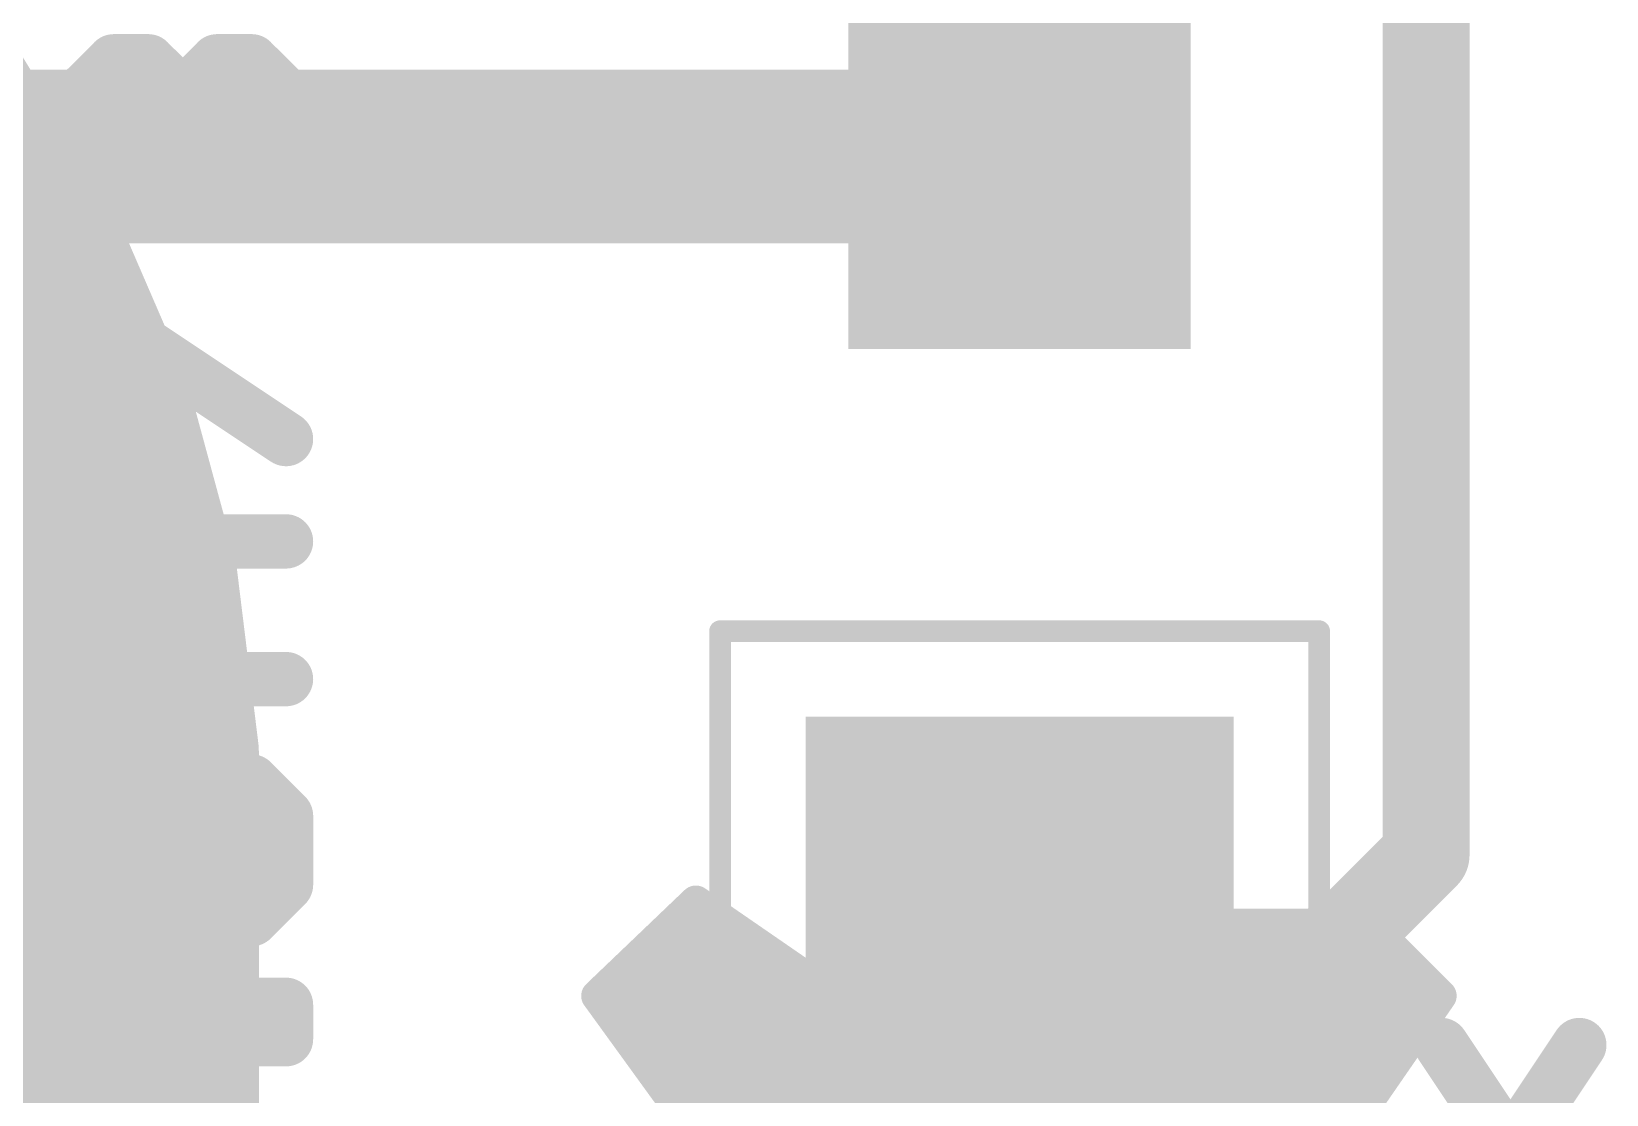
# Model space of a CAD drawing. Extents: x -41 to 92, y -75 to 33.
# Drawn here: x 16.741 to 20.422, y 3.057 to 5.542 of the extents above; entities that cross this region are included whole.
import ezdxf

# ---------------------------------------------------------------- set-up
doc = ezdxf.new("R2010")
doc.units = 0
for name, color, linetype in [('1', 12, 'CONTINUOUS'), ('16', 132, 'CONTINUOUS'), ('22', 40, 'CONTINUOUS'), ('27', 253, 'CONTINUOUS'), ('30', 253, 'CONTINUOUS'), ('39', 12, 'CONTINUOUS'), ('51', 53, 'CONTINUOUS')]:
    doc.layers.add(name, color=color, linetype=linetype)

# ---------------------------------------------------------------- blocks, each defined once
blk = doc.blocks.new('RECT')
blk.add_solid([(-0.5, -0.5), (0.5, -0.5), (-0.5, 0.5), (0.5, 0.5)])

msp = doc.modelspace()

# ---------------------------------------------------------------- linework, layer by layer
at = {"layer": '1'}
for points, const_width in [([(20, 3.617), (20, 7.62)], 0.2032), ([(19.05, 5.25), (15.07, 5.25)], 0.4064), ([(16.7426, 4.8222), (16.5341, 5.2039)], 0.254), ([(11.1995, 4.826), (16.7405, 4.826)], 0.254), ([(16.8945, 4.4147), (16.7426, 4.8222)], 0.254), ([(11.1041, 4.572), (16.8359, 4.572)], 0.254), ([(16.987, 3.9898), (16.8945, 4.4147)], 0.254), ([(11.0244, 4.318), (16.9156, 4.318)], 0.254), ([(10.9692, 4.064), (16.9708, 4.064)], 0.254), ([(17.018, 3.556), (16.987, 3.9898)], 0.254), ([(10.9402, 3.81), (16.9998, 3.81)], 0.254), ([(19.773, 3.39), (20, 3.617)], 0.2032), ([(10.922, 3.556), (17.018, 3.556)], 0.254), ([(17.018, 0), (17.018, 3.556)], 0.254), ([(19.05, 3.39), (19.773, 3.39)], 0.2032), ([(10.922, 3.302), (17.018, 3.302)], 0.254), ([(10.922, 3.048), (17.018, 3.048)], 0.254)]:
    msp.add_lwpolyline(points, dxfattribs=dict(at, const_width=const_width))
for points, const_width in [([(19.05, 5.1484, 1), (19.05, 5.3516)], 0.2032), ([(16.8021, 4.8444, 1), (16.6831, 4.8)], 0.127), ([(16.7405, 4.7625, 1), (16.7405, 4.8895)], 0.127), ([(16.6868, 4.7918, 1), (16.7983, 4.8526)], 0.127), ([(16.8359, 4.5085, 1), (16.8359, 4.6355)], 0.127), ([(16.9566, 4.4282, 1), (16.8325, 4.4012)], 0.127), ([(16.835, 4.3925, 1), (16.954, 4.4369)], 0.127), ([(16.9156, 4.2545, 1), (16.9156, 4.3815)], 0.127), ([(16.9708, 4.0005, 1), (16.9708, 4.1275)], 0.127), ([(17.0503, 3.9943, 1), (16.9236, 3.9852)], 0.127), ([(16.9249, 3.9763, 1), (17.049, 4.0033)], 0.127), ([(16.9998, 3.7465, 1), (16.9998, 3.8735)], 0.127), ([(20.0359, 3.5811, 1), (19.9641, 3.6529)], 0.1016), ([(17.0815, 3.556, 1), (16.9545, 3.556)], 0.127), ([(17.018, 3.4925, 1), (17.018, 3.6195)], 0.127), ([(19.9492, 3.617, 1), (20.0508, 3.617)], 0.1016), ([(16.9547, 3.5515, 1), (17.0813, 3.5605)], 0.127), ([(19.05, 3.4408, 1), (19.05, 3.3392)], 0.1016), ([(19.7371, 3.4259, 1), (19.8089, 3.3541)], 0.1016), ([(19.773, 3.3392, 1), (19.773, 3.4408)], 0.1016), ([(17.018, 3.2385, 1), (17.018, 3.3655)], 0.127), ([(17.018, 2.9845, 1), (17.018, 3.1115)], 0.127)]:
    msp.add_lwpolyline(points, format="xyb", dxfattribs=dict(at, const_width=const_width))
at = {"layer": '16', "const_width": 0.254}
for points in [[(16.7426, 4.8222), (16.5341, 5.2039)], [(11.1995, 4.826), (16.7405, 4.826)], [(16.8945, 4.4147), (16.7426, 4.8222)], [(11.1041, 4.572), (16.8359, 4.572)], [(16.987, 3.9898), (16.8945, 4.4147)], [(11.0244, 4.318), (16.9156, 4.318)], [(10.9692, 4.064), (16.9708, 4.064)], [(17.018, 3.556), (16.987, 3.9898)], [(10.9402, 3.81), (16.9998, 3.81)], [(10.922, 3.556), (17.018, 3.556)], [(17.018, 0), (17.018, 3.556)], [(10.922, 3.302), (17.018, 3.302)], [(10.922, 3.048), (17.018, 3.048)]]:
    msp.add_lwpolyline(points, dxfattribs=at)
at = {"layer": '16', "const_width": 0.127}
for points in [[(16.8021, 4.8444, 1), (16.6831, 4.8)], [(16.7405, 4.7625, 1), (16.7405, 4.8895)], [(16.6868, 4.7918, 1), (16.7983, 4.8526)], [(16.8359, 4.5085, 1), (16.8359, 4.6355)], [(16.9566, 4.4282, 1), (16.8325, 4.4012)], [(16.835, 4.3925, 1), (16.954, 4.4369)], [(16.9156, 4.2545, 1), (16.9156, 4.3815)], [(16.9708, 4.0005, 1), (16.9708, 4.1275)], [(17.0503, 3.9943, 1), (16.9236, 3.9852)], [(16.9249, 3.9763, 1), (17.049, 4.0033)], [(16.9998, 3.7465, 1), (16.9998, 3.8735)], [(17.0815, 3.556, 1), (16.9545, 3.556)], [(17.018, 3.4925, 1), (17.018, 3.6195)], [(16.9547, 3.5515, 1), (17.0813, 3.5605)], [(17.018, 3.2385, 1), (17.018, 3.3655)], [(17.018, 2.9845, 1), (17.018, 3.1115)]]:
    msp.add_lwpolyline(points, format="xyb", dxfattribs=at)
at = {"layer": '22', "const_width": 0.076}
for points in [[(18.8334, 3.4074), (18.8934, 3.7574)], [(18.8934, 3.7574), (19.2134, 3.7574)], [(19.2134, 3.7574), (19.2734, 3.4074)], [(18.8877, 3.724), (19.2191, 3.724)], [(18.8747, 3.648), (19.2321, 3.648)], [(18.8616, 3.572), (19.2452, 3.572)], [(18.0634, 3.2874), (18.2934, 3.5074)], [(18.2815, 3.496), (18.3099, 3.496)], [(18.2934, 3.5074), (18.5834, 3.3074)], [(18.8486, 3.496), (19.2582, 3.496)], [(19.5234, 3.3074), (19.8134, 3.5074)], [(19.7969, 3.496), (19.8248, 3.496)], [(19.8134, 3.5074), (20.0334, 3.2874)], [(18.2021, 3.42), (18.4201, 3.42)], [(18.7334, 3.3774), (18.7534, 3.3874)], [(18.7534, 3.3874), (18.7634, 3.3874)], [(18.7634, 3.3874), (18.7834, 3.3974)], [(18.7834, 3.3974), (18.7934, 3.3974)], [(18.7934, 3.3974), (18.8134, 3.4074)], [(18.8134, 3.4074), (18.8334, 3.4074)], [(18.8356, 3.42), (19.2712, 3.42)], [(19.2734, 3.4074), (19.2834, 3.4074)], [(19.2834, 3.4074), (19.3034, 3.3974)], [(19.3034, 3.3974), (19.3234, 3.3974)], [(19.3234, 3.3974), (19.3334, 3.3874)], [(19.3334, 3.3874), (19.3534, 3.3874)], [(19.3534, 3.3874), (19.3734, 3.3774)], [(19.6867, 3.42), (19.9008, 3.42)], [(18.6534, 3.3474), (18.6734, 3.3574)], [(18.6734, 3.3574), (18.6834, 3.3574)], [(18.6834, 3.3574), (18.7034, 3.3674)], [(18.7034, 3.3674), (18.7134, 3.3774)], [(18.7134, 3.3774), (18.7334, 3.3774)], [(19.3734, 3.3774), (19.3834, 3.3774)], [(19.3834, 3.3774), (19.4034, 3.3674)], [(19.4034, 3.3674), (19.4134, 3.3574)], [(19.4134, 3.3574), (19.4334, 3.3574)], [(19.4334, 3.3574), (19.4434, 3.3474)], [(18.1226, 3.344), (18.5303, 3.344)], [(18.5834, 3.3074), (18.5934, 3.3174)], [(18.5934, 3.3174), (18.6134, 3.3274)], [(18.6134, 3.3274), (18.6234, 3.3274)], [(18.6234, 3.3274), (18.6434, 3.3374)], [(18.6434, 3.3374), (18.6534, 3.3474)], [(18.65, 3.344), (19.4501, 3.344)], [(19.4434, 3.3474), (19.4634, 3.3374)], [(19.4634, 3.3374), (19.4734, 3.3274)], [(19.4734, 3.3274), (19.4934, 3.3274)], [(19.4934, 3.3274), (19.5034, 3.3174)], [(19.5034, 3.3174), (19.5234, 3.3074)], [(19.5765, 3.344), (19.9768, 3.344)], [(18.2734, 2.9974), (18.0634, 3.2874)], [(20.0334, 3.2874), (19.8334, 2.9974)], [(18.0774, 3.268), (20.02, 3.268)], [(18.1325, 3.192), (19.9676, 3.192)], [(18.1875, 3.116), (19.9152, 3.116)], [(18.2425, 3.04), (19.8628, 3.04)]]:
    msp.add_lwpolyline(points, dxfattribs=at)
at = {"layer": '22', "const_width": 0.038}
for points in [[(18.8934, 3.7764, 1), (18.8934, 3.7384)], [(18.9121, 3.7542, 1), (18.8747, 3.7606)], [(19.2321, 3.7606, 1), (19.1947, 3.7542)], [(19.2134, 3.7384, 1), (19.2134, 3.7764)], [(18.8877, 3.743, 1), (18.8877, 3.705)], [(19.2191, 3.705, 1), (19.2191, 3.743)], [(18.8747, 3.667, 1), (18.8747, 3.629)], [(19.2321, 3.629, 1), (19.2321, 3.667)], [(18.8616, 3.591, 1), (18.8616, 3.553)], [(19.2452, 3.553, 1), (19.2452, 3.591)], [(18.2815, 3.515, 1), (18.2815, 3.477)], [(18.3042, 3.523, 1), (18.2826, 3.4917)], [(18.3065, 3.4936, 1), (18.2803, 3.5211)], [(18.3099, 3.477, 1), (18.3099, 3.515)], [(18.8486, 3.515, 1), (18.8486, 3.477)], [(19.2582, 3.477, 1), (19.2582, 3.515)], [(19.7969, 3.515, 1), (19.7969, 3.477)], [(19.8268, 3.5208, 1), (19.8, 3.4939)], [(19.8242, 3.4917, 1), (19.8026, 3.523)], [(19.8248, 3.477, 1), (19.8248, 3.515)], [(18.2021, 3.439, 1), (18.2021, 3.401)], [(18.4201, 3.401, 1), (18.4201, 3.439)], [(18.7534, 3.4064, 1), (18.7534, 3.3684)], [(18.7549, 3.4044, 1), (18.7719, 3.3704)], [(18.7619, 3.3704, 1), (18.7449, 3.4044)], [(18.7634, 3.3684, 1), (18.7634, 3.4064)], [(18.7834, 3.4164, 1), (18.7834, 3.3784)], [(18.7849, 3.4144, 1), (18.8019, 3.3804)], [(18.7919, 3.3804, 1), (18.7749, 3.4144)], [(18.7934, 3.3784, 1), (18.7934, 3.4164)], [(18.8134, 3.4264, 1), (18.8134, 3.3884)], [(18.8219, 3.3904, 1), (18.8049, 3.4244)], [(18.8147, 3.4106, 1), (18.8521, 3.4042)], [(18.8356, 3.439, 1), (18.8356, 3.401)], [(18.8334, 3.3884, 1), (18.8334, 3.4264)], [(19.2734, 3.4264, 1), (19.2734, 3.3884)], [(19.2547, 3.4042, 1), (19.2921, 3.4106)], [(19.2919, 3.4244, 1), (19.2749, 3.3904)], [(19.2712, 3.401, 1), (19.2712, 3.439)], [(19.2834, 3.3884, 1), (19.2834, 3.4264)], [(19.3034, 3.4164, 1), (19.3034, 3.3784)], [(19.2949, 3.3804, 1), (19.3119, 3.4144)], [(19.3368, 3.4108, 1), (19.31, 3.3839)], [(19.3334, 3.4064, 1), (19.3334, 3.3684)], [(19.3234, 3.3784, 1), (19.3234, 3.4164)], [(19.3619, 3.4044, 1), (19.3449, 3.3704)], [(19.3534, 3.3684, 1), (19.3534, 3.4064)], [(19.6867, 3.439, 1), (19.6867, 3.401)], [(19.9008, 3.401, 1), (19.9008, 3.439)], [(18.6734, 3.3764, 1), (18.6734, 3.3384)], [(18.6749, 3.3744, 1), (18.6919, 3.3404)], [(18.6819, 3.3404, 1), (18.6649, 3.3744)], [(18.6834, 3.3384, 1), (18.6834, 3.3764)], [(18.69, 3.3808, 1), (18.7168, 3.3539)], [(18.7134, 3.3964, 1), (18.7134, 3.3584)], [(18.7119, 3.3504, 1), (18.6949, 3.3844)], [(18.7268, 3.3639, 1), (18.7, 3.3908)], [(18.7249, 3.3944, 1), (18.7419, 3.3604)], [(18.7334, 3.3584, 1), (18.7334, 3.3964)], [(19.32, 3.3739, 1), (19.3468, 3.4008)], [(19.3734, 3.3964, 1), (19.3734, 3.3584)], [(19.3919, 3.3944, 1), (19.3749, 3.3604)], [(19.3649, 3.3604, 1), (19.3819, 3.3944)], [(19.3834, 3.3584, 1), (19.3834, 3.3964)], [(19.4168, 3.3808, 1), (19.39, 3.3539)], [(19.4134, 3.3764, 1), (19.4134, 3.3384)], [(19.3949, 3.3504, 1), (19.4119, 3.3844)], [(19.4, 3.3439, 1), (19.4268, 3.3708)], [(19.4468, 3.3708, 1), (19.42, 3.3439)], [(19.4334, 3.3384, 1), (19.4334, 3.3764)], [(18.1226, 3.363, 1), (18.1226, 3.325)], [(18.5303, 3.325, 1), (18.5303, 3.363)], [(18.5849, 3.3344, 1), (18.6019, 3.3004)], [(18.6068, 3.3039, 1), (18.58, 3.3308)], [(18.6134, 3.3464, 1), (18.6134, 3.3084)], [(18.6149, 3.3444, 1), (18.6319, 3.3104)], [(18.6219, 3.3104, 1), (18.6049, 3.3444)], [(18.6234, 3.3084, 1), (18.6234, 3.3464)], [(18.63, 3.3508, 1), (18.6568, 3.3239)], [(18.65, 3.363, 1), (18.65, 3.325)], [(18.6449, 3.3644, 1), (18.6619, 3.3304)], [(18.6519, 3.3204, 1), (18.6349, 3.3544)], [(18.6668, 3.3339, 1), (18.64, 3.3608)], [(19.4519, 3.3644, 1), (19.4349, 3.3304)], [(19.43, 3.3339, 1), (19.4568, 3.3608)], [(19.4768, 3.3508, 1), (19.45, 3.3239)], [(19.4501, 3.325, 1), (19.4501, 3.363)], [(19.4734, 3.3464, 1), (19.4734, 3.3084)], [(19.4549, 3.3204, 1), (19.4719, 3.3544)], [(19.46, 3.3139, 1), (19.4868, 3.3408)], [(19.5068, 3.3408, 1), (19.48, 3.3139)], [(19.5119, 3.3344, 1), (19.4949, 3.3004)], [(19.49, 3.3039, 1), (19.5168, 3.3308)], [(19.4934, 3.3084, 1), (19.4934, 3.3464)], [(19.5765, 3.363, 1), (19.5765, 3.325)], [(19.9768, 3.325, 1), (19.9768, 3.363)], [(18.0788, 3.2985, 1), (18.048, 3.2762)], [(18.0503, 3.3011, 1), (18.0765, 3.2736)], [(18.57, 3.3208, 1), (18.5968, 3.2939)], [(18.5726, 3.2917, 1), (18.5942, 3.323)], [(19.5126, 3.323, 1), (19.5342, 3.2917)], [(19.5149, 3.2904, 1), (19.5319, 3.3244)], [(20.049, 3.2766, 1), (20.0178, 3.2982)], [(20.02, 3.2739, 1), (20.0468, 3.3008)], [(18.0774, 3.287, 1), (18.0774, 3.249)], [(20.02, 3.249, 1), (20.02, 3.287)], [(18.1325, 3.211, 1), (18.1325, 3.173)], [(19.9676, 3.173, 1), (19.9676, 3.211)], [(18.1875, 3.135, 1), (18.1875, 3.097)], [(19.9152, 3.097, 1), (19.9152, 3.135)], [(18.2425, 3.059, 1), (18.2425, 3.021)], [(19.8628, 3.021, 1), (19.8628, 3.059)]]:
    msp.add_lwpolyline(points, format="xyb", dxfattribs=at)
at = {"layer": '27', "const_width": 0.127}
for points in [[(16.8525, 5.392), (16.933, 5.4725)], [(16.933, 5.4725), (17.0135, 5.4725)], [(17.0135, 5.4725), (17.094, 5.392)], [(17.094, 5.392), (17.1745, 5.4725)], [(17.1745, 5.4725), (17.255, 5.4725)], [(17.255, 5.4725), (17.3355, 5.392)], [(16.8525, 5.231), (16.8525, 5.392)], [(17.094, 5.392), (17.094, 5.3115)], [(17.3355, 5.392), (17.3355, 5.231)], [(16.933, 5.1505), (16.8525, 5.231)], [(17.3355, 5.231), (17.255, 5.1505)], [(17.3355, 4.5892), (16.8525, 4.9112)], [(16.8525, 4.1889), (17.0135, 4.3499)], [(17.0135, 4.3499), (17.3355, 4.3499)], [(17.094, 4.0279), (17.094, 4.3499)], [(17.0135, 4.0279), (16.8525, 4.1889)], [(17.3355, 4.0279), (17.0135, 4.0279)], [(16.8525, 3.7886), (16.8525, 3.4666)], [(17.0135, 3.7081), (17.094, 3.7886)], [(17.094, 3.7886), (17.255, 3.7886)], [(17.255, 3.7886), (17.3355, 3.7081)], [(17.0135, 3.6276), (17.0135, 3.7081)], [(17.3355, 3.7081), (17.3355, 3.5471)], [(17.094, 3.4666), (17.0135, 3.6276)], [(17.3355, 3.5471), (17.255, 3.4666)], [(16.8525, 3.4666), (17.094, 3.4666)], [(17.255, 3.186), (17.255, 3.2665)], [(17.255, 3.2665), (17.3355, 3.2665)], [(17.3355, 3.2665), (17.3355, 3.186)], [(17.3355, 3.186), (17.255, 3.186)], [(20.1971, 2.9309), (20.0361, 3.1724)], [(20.3581, 3.1724), (20.1971, 2.9309)]]:
    msp.add_lwpolyline(points, dxfattribs=at)
at = {"layer": '27', "const_width": 0.0635}
for points in [[(16.933, 5.5043, 1), (16.933, 5.4408)], [(16.9554, 5.4501, 1), (16.9105, 5.495)], [(17.0359, 5.495, 1), (16.991, 5.4501)], [(17.0135, 5.4408, 1), (17.0135, 5.5043)], [(17.1745, 5.5043, 1), (17.1745, 5.4408)], [(17.1969, 5.4501, 1), (17.152, 5.495)], [(17.2775, 5.495, 1), (17.2325, 5.4501)], [(17.255, 5.4408, 1), (17.255, 5.5043)], [(16.8842, 5.392, 1), (16.8207, 5.392)], [(17.1257, 5.392, 1), (17.0622, 5.392)], [(17.3672, 5.392, 1), (17.3038, 5.392)], [(16.83, 5.4145, 1), (16.8749, 5.3696)], [(17.0715, 5.4145, 1), (17.1164, 5.3696)], [(17.0715, 5.3696, 1), (17.1164, 5.4145)], [(17.313, 5.3696, 1), (17.358, 5.4145)], [(17.0622, 5.3115, 1), (17.1257, 5.3115)], [(16.8749, 5.2535, 1), (16.83, 5.2086)], [(17.358, 5.2086, 1), (17.313, 5.2535)], [(16.8207, 5.231, 1), (16.8842, 5.231)], [(17.3038, 5.231, 1), (17.3672, 5.231)], [(16.9105, 5.1281, 1), (16.9554, 5.173)], [(17.2325, 5.173, 1), (17.2775, 5.1281)], [(16.8701, 4.9377, 1), (16.8349, 4.8848)], [(17.3179, 4.5628, 1), (17.3531, 4.6156)], [(17.0135, 4.3817, 1), (17.0135, 4.3182)], [(17.0359, 4.3275, 1), (16.991, 4.3724)], [(17.1257, 4.3499, 1), (17.0622, 4.3499)], [(17.3355, 4.3182, 1), (17.3355, 4.3817)], [(16.8749, 4.2114, 1), (16.83, 4.1665)], [(16.83, 4.2114, 1), (16.8749, 4.1665)], [(17.0135, 4.0597, 1), (17.0135, 3.9962)], [(17.3355, 3.9962, 1), (17.3355, 4.0597)], [(16.991, 4.0055, 1), (17.0359, 4.0504)], [(17.0622, 4.0279, 1), (17.1257, 4.0279)], [(16.8842, 3.7886, 1), (16.8207, 3.7886)], [(17.094, 3.8204, 1), (17.094, 3.7569)], [(17.1164, 3.7662, 1), (17.0715, 3.8111)], [(17.2775, 3.8111, 1), (17.2325, 3.7662)], [(17.255, 3.7569, 1), (17.255, 3.8204)], [(17.0452, 3.7081, 1), (16.9817, 3.7081)], [(16.991, 3.7306, 1), (17.0359, 3.6857)], [(17.3672, 3.7081, 1), (17.3038, 3.7081)], [(17.313, 3.6857, 1), (17.358, 3.7306)], [(17.0419, 3.6418, 1), (16.9851, 3.6134)], [(16.9817, 3.6276, 1), (17.0452, 3.6276)], [(17.358, 3.5247, 1), (17.313, 3.5696)], [(17.3038, 3.5471, 1), (17.3672, 3.5471)], [(16.8207, 3.4666, 1), (16.8842, 3.4666)], [(16.8525, 3.4984, 1), (16.8525, 3.4349)], [(17.0656, 3.4524, 1), (17.1224, 3.4808)], [(17.094, 3.4349, 1), (17.094, 3.4984)], [(17.2325, 3.4891, 1), (17.2775, 3.4442)], [(17.2868, 3.2665, 1), (17.2233, 3.2665)], [(17.255, 3.2982, 1), (17.255, 3.2347)], [(17.3672, 3.2665, 1), (17.3038, 3.2665)], [(17.3355, 3.2347, 1), (17.3355, 3.2982)], [(17.255, 3.2177, 1), (17.255, 3.1542)], [(17.3355, 3.1542, 1), (17.3355, 3.2177)], [(17.2233, 3.186, 1), (17.2868, 3.186)], [(17.3038, 3.186, 1), (17.3672, 3.186)], [(20.0625, 3.19, 1), (20.0097, 3.1548)], [(20.3845, 3.1548, 1), (20.3317, 3.19)]]:
    msp.add_lwpolyline(points, format="xyb", dxfattribs=at)
at = {"layer": '30', "const_width": 0.254}
for points in [[(16.5868, 5.457), (16.8108, 5.0921)], [(11.2576, 5.334), (16.6623, 5.334)], [(11.1268, 5.08), (16.8161, 5.08)], [(16.8108, 5.0921), (16.9807, 4.699)], [(11.0207, 4.826), (16.9258, 4.826)], [(16.9807, 4.699), (17.0928, 4.2858)], [(10.936, 4.572), (17.0151, 4.572)], [(10.8889, 4.318), (17.0841, 4.318)], [(17.0928, 4.2858), (17.145, 3.8608)], [(10.8573, 4.064), (17.12, 4.064)], [(17.145, 3.8608), (17.145, -0.0508)], [(10.8477, 3.81), (17.145, 3.81)], [(10.8458, 3.556), (17.145, 3.556)], [(10.8458, 3.302), (17.145, 3.302)], [(10.8458, 3.048), (17.145, 3.048)]]:
    msp.add_lwpolyline(points, dxfattribs=at)
at = {"layer": '30', "const_width": 0.127}
for points in [[(16.6623, 5.2705, 1), (16.6623, 5.3975)], [(16.8691, 5.1173, 1), (16.7525, 5.0669)], [(16.8161, 5.0165, 1), (16.8161, 5.1435)], [(16.7567, 5.0589, 1), (16.865, 5.1253)], [(16.9258, 4.7625, 1), (16.9258, 4.8895)], [(17.0419, 4.7157, 1), (16.9194, 4.6824)], [(16.9224, 4.6739, 1), (17.0389, 4.7242)], [(17.0151, 4.5085, 1), (17.0151, 4.6355)], [(17.0841, 4.2545, 1), (17.0841, 4.3815)], [(17.1558, 4.2935, 1), (17.0298, 4.2781)], [(17.0315, 4.2692, 1), (17.1541, 4.3024)], [(17.12, 4.0005, 1), (17.12, 4.1275)], [(17.2085, 3.8608, 1), (17.0815, 3.8608)], [(17.082, 3.8531, 1), (17.208, 3.8685)], [(17.145, 3.7465, 1), (17.145, 3.8735)], [(17.145, 3.4925, 1), (17.145, 3.6195)], [(17.145, 3.2385, 1), (17.145, 3.3655)], [(17.145, 2.9845, 1), (17.145, 3.1115)]]:
    msp.add_lwpolyline(points, format="xyb", dxfattribs=at)
at = {"layer": '39', "const_width": 0.0508}
for points in [[(18.35, 0.94), (18.35, 4.14)], [(18.35, 4.14), (19.75, 4.14)], [(19.75, 4.14), (19.75, 0.94)]]:
    msp.add_lwpolyline(points, dxfattribs=at)
at = {"layer": '39', "const_width": 0.0254}
for points in [[(18.3627, 4.14, 1), (18.3373, 4.14)], [(18.35, 4.1527, 1), (18.35, 4.1273)], [(19.7627, 4.14, 1), (19.7373, 4.14)], [(19.75, 4.1273, 1), (19.75, 4.1527)]]:
    msp.add_lwpolyline(points, format="xyb", dxfattribs=at)

# ---------------------------------------------------------------- block references
at = {"layer": '1', "xscale": 0.8, "yscale": 0.9, "rotation": 180}
msp.add_blockref('RECT', (19.05, 5.25), dxfattribs=at)
at = {"layer": '1', "xscale": 1.1, "rotation": 90}
msp.add_blockref('RECT', (19.05, 3.39), dxfattribs=at)
at = {"layer": '51', "xscale": 0.5001, "yscale": 0.95, "rotation": 90}
msp.add_blockref('RECT', (19.0449, 3.1202), dxfattribs=at)

doc.saveas('drawing.dxf')
